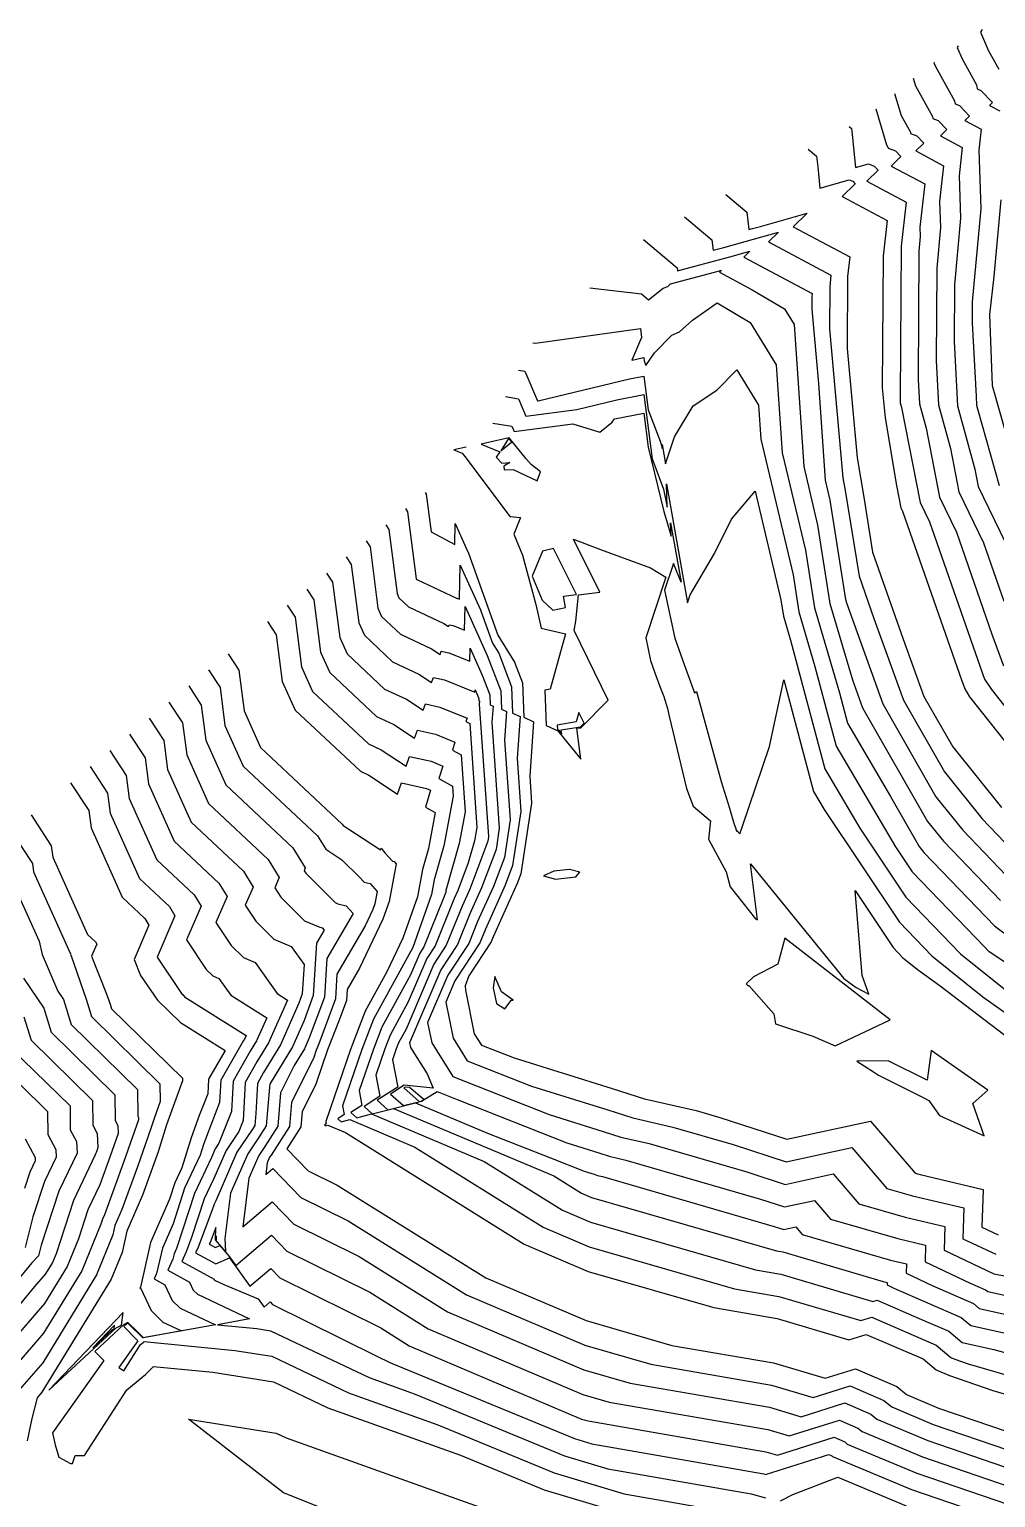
# Model space of a CAD drawing. Header units: millimetres. Extents: x 1157528 to 1158127, y 1280646 to 1281429.
# Drawn here: x 1157721 to 1157764.6, y 1281041.4 to 1281107.8 of the extents above; entities that cross this region are included whole.
import ezdxf

# ---------------------------------------------------------------- set-up
doc = ezdxf.new("R2010")
doc.units = ezdxf.units.MM
doc.layers.add('OCTUBRE', color=31, linetype='Continuous')

msp = doc.modelspace()

# ---------------------------------------------------------------- linework, layer by layer
at = {"layer": 'OCTUBRE', "flags": 128}
for points, elevation in [([(1157764.024, 1281107.77), (1157763.94, 1281107.642), (1157764.309, 1281106.794), (1157764.768, 1281105.967)], 381), ([(1157762.941, 1281107.024), (1157762.892, 1281106.948), (1157763.111, 1281106.443), (1157763.77, 1281105.255), (1157763.801, 1281105.075), (1157763.96, 1281105.013), (1157764.487, 1281104.463), (1157764.351, 1281104.332), (1157764.818, 1281104.083)], 381.5), ([(1157761.859, 1281106.277), (1157761.843, 1281106.253), (1157761.913, 1281106.093), (1157762.772, 1281104.544), (1157762.795, 1281104.406), (1157762.995, 1281104.329), (1157763.453, 1281103.851), (1157763.241, 1281103.646), (1157763.97, 1281103.258), (1157763.865, 1281102.315), (1157763.954, 1281099.649), (1157763.569, 1281095.452), (1157763.562, 1281094.505), (1157763.742, 1281091.174), (1157763.757, 1281090.778), (1157763.803, 1281090.619), (1157764.785, 1281087.152)], 382), ([(1157760.904, 1281105.561), (1157761.007, 1281105.216), (1157761.774, 1281103.832), (1157761.79, 1281103.737), (1157762.031, 1281103.644), (1157762.419, 1281103.239), (1157762.131, 1281102.96), (1157763.122, 1281102.433), (1157762.98, 1281101.151), (1157763.044, 1281099.234), (1157762.767, 1281096.215), (1157762.749, 1281093.652), (1157762.906, 1281090.755), (1157763.692, 1281087.884), (1157763.846, 1281087.105), (1157765.297, 1281084.085)], 382.5), ([(1157760.06, 1281104.872), (1157760.354, 1281103.881), (1157760.776, 1281103.121), (1157760.785, 1281103.069), (1157761.066, 1281102.959), (1157761.385, 1281102.627), (1157761.021, 1281102.274), (1157762.274, 1281101.607), (1157762.094, 1281099.987), (1157762.133, 1281098.818), (1157761.964, 1281096.978), (1157761.935, 1281092.799), (1157762.044, 1281090.797), (1157762.587, 1281088.813), (1157762.972, 1281086.862), (1157764.078, 1281084.559), (1157764.996, 1281081.921)], 383), ([(1157759.216, 1281104.184), (1157759.702, 1281102.547), (1157759.778, 1281102.41), (1157759.779, 1281102.4), (1157760.102, 1281102.275), (1157760.351, 1281102.015), (1157759.911, 1281101.589), (1157761.426, 1281100.782), (1157761.209, 1281098.823), (1157761.223, 1281098.403), (1157761.162, 1281097.74), (1157761.122, 1281091.946), (1157761.182, 1281090.838), (1157761.483, 1281089.741), (1157762.097, 1281086.62), (1157762.86, 1281085.033), (1157764.46, 1281080.433), (1157764.989, 1281078.99)], 383.5), ([(1157758.016, 1281103.378), (1157758.115, 1281103.295), (1157758.128, 1281103.172), (1157758.301, 1281101.525), (1157758.882, 1281101.689), (1157759.137, 1281101.59), (1157759.317, 1281101.402), (1157758.801, 1281100.903), (1157760.579, 1281099.956), (1157760.358, 1281097.968), (1157760.325, 1281093.453), (1157760.309, 1281091.093), (1157760.32, 1281090.88), (1157760.378, 1281090.669), (1157761.223, 1281086.378), (1157761.642, 1281085.507), (1157763.924, 1281078.944), (1157764.128, 1281078.39), (1157764.435, 1281077.928), (1157767.071, 1281074.6)], 384), ([(1157756.155, 1281102.356), (1157756.538, 1281102.033), (1157756.588, 1281101.559), (1157756.69, 1281100.591), (1157758.016, 1281100.966), (1157758.173, 1281100.906), (1157758.283, 1281100.79), (1157757.691, 1281100.217), (1157759.731, 1281099.131), (1157759.55, 1281097.51), (1157759.507, 1281091.567), (1157759.632, 1281090.202), (1157760.15, 1281087.145), (1157760.349, 1281086.135), (1157760.423, 1281085.981), (1157761.411, 1281083.139), (1157763.093, 1281078.362), (1157763.241, 1281077.951), (1157763.448, 1281077.591), (1157764.387, 1281076.418), (1157766.452, 1281073.812)], 384.5), ([(1157752.433, 1281100.311), (1157753.385, 1281099.511), (1157753.467, 1281098.724), (1157753.643, 1281098.769), (1157753.996, 1281098.863), (1157756.109, 1281099.464), (1157755.471, 1281098.845), (1157758.035, 1281097.48), (1157757.936, 1281096.594), (1157757.913, 1281093.344), (1157758.364, 1281088.398), (1157758.665, 1281086.618), (1157759.067, 1281084.137), (1157760.451, 1281080.207), (1157761.387, 1281077.611), (1157762.69, 1281075.335), (1157764.894, 1281072.585)], 385.5), ([(1157764.865, 1281100.065), (1157764.546, 1281096.592), (1157764.354, 1281094.885), (1157764.473, 1281091.67), (1157765.168, 1281089.23)], 381.5), ([(1157750.572, 1281099.288), (1157751.808, 1281098.249), (1157751.856, 1281097.79), (1157752.338, 1281097.915), (1157753.306, 1281098.172), (1157754.818, 1281098.602), (1157754.361, 1281098.159), (1157757.187, 1281096.655), (1157757.129, 1281096.136), (1157757.115, 1281094.232), (1157757.729, 1281087.495), (1157757.827, 1281086.918), (1157758.455, 1281083.046), (1157759.13, 1281081.13), (1157760.459, 1281077.441), (1157762.311, 1281074.207), (1157764.018, 1281072.077), (1157765.381, 1281070.658)], 386), ([(1157748.711, 1281098.266), (1157750.231, 1281096.988), (1157750.245, 1281096.856), (1157751.033, 1281097.06), (1157752.616, 1281097.481), (1157753.526, 1281097.74), (1157753.251, 1281097.474), (1157756.339, 1281095.83), (1157756.322, 1281095.678), (1157756.318, 1281095.12), (1157756.625, 1281091.753), (1157756.922, 1281087.384), (1157757.137, 1281086.477), (1157757.838, 1281081.999), (1157757.885, 1281081.841), (1157759.532, 1281077.27), (1157761.933, 1281073.079), (1157763.142, 1281071.569), (1157765.112, 1281069.518)], 386.5), ([(1157746.289, 1281096.089), (1157748.629, 1281095.814), (1157748.942, 1281095.547), (1157749.6, 1281096.066), (1157749.81, 1281096.152), (1157749.928, 1281096.258), (1157751.927, 1281096.79), (1157752.234, 1281096.878), (1157752.141, 1281096.788), (1157753.628, 1281095.996), (1157755.083, 1281095.128), (1157755.518, 1281094.42), (1157755.954, 1281088.003), (1157756.582, 1281085.353), (1157757.137, 1281081.81), (1157758.153, 1281078.354), (1157758.605, 1281077.1), (1157761.554, 1281071.951), (1157762.267, 1281071.062), (1157764.843, 1281068.379)], 387), ([(1157743.716, 1281093.603), (1157743.839, 1281093.588), (1157748.584, 1281094.251), (1157748.621, 1281093.836), (1157748.189, 1281092.815), (1157748.208, 1281092.818), (1157748.654, 1281092.926), (1157748.722, 1281092.939), (1157748.743, 1281092.777), (1157748.824, 1281092.566), (1157749.209, 1281093.148), (1157750, 1281093.95), (1157750.346, 1281094.094), (1157750.931, 1281094.617), (1157752.048, 1281095.404), (1157753.538, 1281094.515), (1157754.717, 1281092.597), (1157754.987, 1281088.622), (1157756.028, 1281084.229), (1157756.437, 1281081.622), (1157757.566, 1281077.777), (1157757.936, 1281076.396), (1157759.878, 1281073.088), (1157761.175, 1281070.824), (1157761.391, 1281070.554), (1157764.574, 1281067.239), (1157765.462, 1281066.577)], 387.5), ([(1157743.066, 1281092.363), (1157743.349, 1281092.315), (1157743.922, 1281090.97), (1157743.96, 1281090.975), (1157748.078, 1281091.973), (1157748.722, 1281092.097), (1157748.925, 1281090.563), (1157749.463, 1281089.149), (1157749.534, 1281088.958), (1157749.56, 1281088.825), (1157749.555, 1281088.997), (1157749.712, 1281088.123), (1157750.118, 1281089.355), (1157750.963, 1281090.744), (1157752.025, 1281091.455), (1157752.932, 1281092.375), (1157753.915, 1281090.775), (1157754.02, 1281089.241), (1157755.474, 1281083.105), (1157755.736, 1281081.434), (1157756.46, 1281078.969), (1157757.425, 1281075.367), (1157760.099, 1281070.812), (1157760.85, 1281069.687), (1157764.12, 1281066.292), (1157764.305, 1281066.099), (1157764.332, 1281066.079), (1157766.685, 1281064.525)], 388), ([(1157742.483, 1281091.168), (1157743.058, 1281091.069), (1157743.394, 1281090.281), (1157745.702, 1281090.585), (1157747.501, 1281091.021), (1157748.721, 1281091.255), (1157749.106, 1281088.349), (1157749.177, 1281088.162), (1157749.619, 1281086.982), (1157749.778, 1281086.162), (1157749.748, 1281087.225), (1157750.709, 1281081.842), (1157750.83, 1281082.207), (1157751.929, 1281084.08), (1157752.685, 1281085.618), (1157753.756, 1281086.889), (1157754.92, 1281081.981), (1157755.035, 1281081.245), (1157755.353, 1281080.16), (1157756.915, 1281074.338), (1157758.488, 1281071.657), (1157760.565, 1281068.543), (1157763.038, 1281065.976), (1157765.093, 1281064.332)], 388.5), ([(1157741.9, 1281089.972), (1157742.768, 1281089.823), (1157742.866, 1281089.592), (1157745.512, 1281089.94), (1157746.735, 1281089.553), (1157747.298, 1281090.016), (1157747.41, 1281090.161), (1157748.721, 1281090.413), (1157748.925, 1281088.876), (1157749.627, 1281085.967), (1157749.957, 1281084.856), (1157749.94, 1281085.453), (1157750.418, 1281082.778), (1157750.067, 1281083.617), (1157749.665, 1281082.409), (1157750.132, 1281080.242), (1157750.556, 1281079.056), (1157750.902, 1281078.104), (1157751.011, 1281077.768), (1157751.104, 1281077.835), (1157752.227, 1281073.77), (1157752.599, 1281072.562), (1157752.72, 1281072.139), (1157752.745, 1281072.03), (1157752.821, 1281071.797), (1157752.884, 1281071.637), (1157752.886, 1281071.607), (1157752.914, 1281071.542), (1157752.919, 1281071.519), (1157752.933, 1281071.505), (1157752.924, 1281071.572), (1157753.067, 1281071.397), (1157753.185, 1281071.75), (1157754.415, 1281075.352), (1157755.049, 1281078.362), (1157756.404, 1281073.309), (1157756.877, 1281072.503), (1157760.28, 1281067.399), (1157761.738, 1281065.886), (1157764.056, 1281064.032), (1157765.746, 1281062.825)], 389), ([(1157740.696, 1281088.884), (1157740.14, 1281088.761), (1157740.51, 1281088.609), (1157740.701, 1281088.385), (1157742.679, 1281085.741), (1157743.16, 1281085.696), (1157742.857, 1281084.951), (1157743.251, 1281084.005), (1157743.85, 1281081.768), (1157744.084, 1281080.702), (1157745.193, 1281080.444), (1157744.502, 1281077.943), (1157744.259, 1281077.9), (1157744.314, 1281076.296), (1157744.835, 1281076.062), (1157745.877, 1281074.779), (1157745.707, 1281076.17), (1157745.884, 1281076.198), (1157747.113, 1281077.44), (1157745.573, 1281080.597), (1157745.658, 1281081.017), (1157745.778, 1281082.202), (1157746.738, 1281082.322), (1157745.543, 1281084.727), (1157746.777, 1281084.251), (1157749.034, 1281083.432), (1157749.729, 1281083), (1157748.816, 1281080.253), (1157749.034, 1281079.239), (1157749.232, 1281078.684), (1157749.485, 1281077.988), (1157749.63, 1281077.614), (1157749.791, 1281077.067), (1157749.866, 1281076.714), (1157750.654, 1281073.451), (1157750.962, 1281072.649), (1157751.737, 1281071.988), (1157751.646, 1281071.156), (1157752.449, 1281069.678), (1157752.628, 1281069.001), (1157753.773, 1281067.557), (1157753.87, 1281067.509), (1157753.551, 1281070.037), (1157757.769, 1281064.863), (1157758.321, 1281064.451), (1157758.895, 1281064.147), (1157758.595, 1281064.987), (1157758.273, 1281068.837), (1157759.995, 1281066.255), (1157760.438, 1281065.795), (1157761.142, 1281065.233), (1157762.12, 1281064.534), (1157765.879, 1281061.664)], 389.5), ([(1157738.844, 1281086.833), (1157738.897, 1281086.752), (1157739.116, 1281085.05), (1157740.18, 1281084.475), (1157740.203, 1281085.43), (1157740.704, 1281084.318), (1157740.807, 1281084.09), (1157742.123, 1281080.38), (1157742.889, 1281079.163), (1157743.247, 1281078.232), (1157743.301, 1281076.669), (1157743.747, 1281076.468), (1157743.569, 1281074.004), (1157743.655, 1281072.781), (1157743.17, 1281069.591), (1157743.002, 1281069.148), (1157741.92, 1281066.747), (1157741.824, 1281066.51), (1157740.819, 1281064.982), (1157740.655, 1281064.528), (1157740.665, 1281064.315), (1157740.682, 1281064.254), (1157741.067, 1281062.363), (1157741.388, 1281061.85), (1157742.862, 1281061.264), (1157747.302, 1281059.886), (1157748.756, 1281059.425), (1157751.09, 1281058.889), (1157752.157, 1281058.579), (1157755.19, 1281057.59), (1157758.979, 1281058.414), (1157760.996, 1281056.057), (1157761.211, 1281055.995), (1157764.061, 1281055.325), (1157764.008, 1281053.616), (1157764.741, 1281053.271)], 390.5), ([(1157737.953, 1281086.104), (1157738.049, 1281085.958), (1157738.44, 1281082.922), (1157738.443, 1281082.914), (1157738.461, 1281082.898), (1157740.261, 1281082.055), (1157740.29, 1281082.036), (1157740.294, 1281082.047), (1157740.32, 1281082.042), (1157740.39, 1281082.013), (1157740.426, 1281083.551), (1157741.34, 1281081.525), (1157741.379, 1281081.438), (1157741.881, 1281080.024), (1157742.172, 1281079.56), (1157742.753, 1281078.05), (1157742.795, 1281076.855), (1157743.135, 1281076.702), (1157742.999, 1281074.818), (1157743.169, 1281072.404), (1157742.797, 1281069.96), (1157742.466, 1281069.085), (1157741.568, 1281067.093), (1157741.318, 1281066.474), (1157740.185, 1281064.751), (1157739.774, 1281063.786), (1157740.106, 1281062.157), (1157740.741, 1281061.142), (1157743.656, 1281059.984), (1157747.098, 1281058.915), (1157748.224, 1281058.558), (1157750.033, 1281058.143), (1157752.772, 1281057.347), (1157755.157, 1281056.57), (1157758.134, 1281057.217), (1157759.719, 1281055.365), (1157760.877, 1281055.029), (1157763.195, 1281054.484), (1157763.152, 1281053.094), (1157764.644, 1281052.392)], 391), ([(1157737.063, 1281085.375), (1157737.202, 1281085.163), (1157737.575, 1281082.26), (1157737.661, 1281082.069), (1157738.097, 1281081.659), (1157739.695, 1281080.911), (1157739.905, 1281080.773), (1157739.934, 1281080.855), (1157740.118, 1281080.814), (1157740.625, 1281080.608), (1157740.65, 1281081.672), (1157741.646, 1281079.462), (1157742.259, 1281077.867), (1157742.288, 1281077.041), (1157742.523, 1281076.935), (1157742.43, 1281075.632), (1157742.683, 1281072.027), (1157742.424, 1281070.329), (1157741.93, 1281069.022), (1157741.216, 1281067.438), (1157740.812, 1281066.439), (1157739.867, 1281065.003), (1157738.958, 1281062.867), (1157739.145, 1281061.952), (1157740.093, 1281060.434), (1157744.45, 1281058.704), (1157746.893, 1281057.945), (1157747.693, 1281057.692), (1157748.977, 1281057.397), (1157753.388, 1281056.114), (1157755.123, 1281055.549), (1157757.289, 1281056.02), (1157758.443, 1281054.672), (1157760.543, 1281054.062), (1157762.329, 1281053.643), (1157762.296, 1281052.572), (1157764.547, 1281051.513), (1157765.458, 1281051.333)], 391.5), ([(1157736.172, 1281084.646), (1157736.355, 1281084.368), (1157736.711, 1281081.598), (1157736.879, 1281081.223), (1157737.734, 1281080.421), (1157739.129, 1281079.768), (1157739.52, 1281079.51), (1157739.574, 1281079.663), (1157739.917, 1281079.587), (1157740.86, 1281079.203), (1157740.874, 1281079.792), (1157741.426, 1281078.568), (1157741.765, 1281077.685), (1157741.781, 1281077.227), (1157741.912, 1281077.168), (1157741.86, 1281076.447), (1157742.196, 1281071.649), (1157742.052, 1281070.698), (1157741.394, 1281068.959), (1157740.864, 1281067.784), (1157740.306, 1281066.403), (1157739.55, 1281065.255), (1157738.142, 1281061.947), (1157738.183, 1281061.746), (1157738.934, 1281060.545), (1157739.211, 1281059.897), (1157737.899, 1281060.033), (1157737.279, 1281059.632), (1157737.87, 1281059.109), (1157738.675, 1281059.309), (1157739.388, 1281059.744), (1157740.284, 1281059.393), (1157745.244, 1281057.423), (1157746.688, 1281056.975), (1157747.161, 1281056.825), (1157747.92, 1281056.651), (1157754.003, 1281054.882), (1157755.089, 1281054.528), (1157756.445, 1281054.823), (1157757.166, 1281053.98), (1157760.21, 1281053.096), (1157761.463, 1281052.802), (1157761.439, 1281052.05), (1157763.484, 1281051.089), (1157764.178, 1281050.784), (1157764.278, 1281050.7), (1157773.449, 1281048.681)], 392), ([(1157735.281, 1281083.917), (1157735.507, 1281083.573), (1157735.846, 1281080.936), (1157736.097, 1281080.377), (1157737.37, 1281079.182), (1157738.562, 1281078.624), (1157739.135, 1281078.247), (1157739.215, 1281078.471), (1157739.715, 1281078.36), (1157741.095, 1281077.798), (1157741.098, 1281077.913), (1157741.205, 1281077.674), (1157741.272, 1281077.502), (1157741.275, 1281077.413), (1157741.3, 1281077.402), (1157741.29, 1281077.261), (1157741.71, 1281071.272), (1157741.679, 1281071.066), (1157740.858, 1281068.895), (1157740.512, 1281068.129), (1157739.799, 1281066.368), (1157739.233, 1281065.506), (1157737.983, 1281062.571), (1157737.642, 1281061.945), (1157737.541, 1281061.682), (1157737.371, 1281061.187), (1157737.603, 1281059.948), (1157736.682, 1281059.354), (1157737.163, 1281058.928), (1157738.404, 1281059.236), (1157741.655, 1281057.867), (1157744.508, 1281056.751), (1157746.038, 1281056.143), (1157746.483, 1281056.005), (1157746.629, 1281055.958), (1157746.863, 1281055.905), (1157754.618, 1281053.65), (1157755.055, 1281053.508), (1157755.6, 1281053.626), (1157755.89, 1281053.287), (1157759.876, 1281052.13), (1157760.597, 1281051.961), (1157760.583, 1281051.529), (1157761.759, 1281050.975), (1157763.623, 1281050.159), (1157763.89, 1281049.932), (1157770.483, 1281048.481)], 392.5), ([(1157734.391, 1281083.188), (1157734.66, 1281082.779), (1157734.982, 1281080.274), (1157735.315, 1281079.532), (1157737.006, 1281077.944), (1157737.996, 1281077.481), (1157738.749, 1281076.984), (1157738.855, 1281077.279), (1157739.514, 1281077.132), (1157740.736, 1281076.635), (1157740.689, 1281076.48), (1157740.858, 1281076.386), (1157741.187, 1281071.684), (1157741.073, 1281071.083), (1157740.795, 1281070.085), (1157740.322, 1281068.832), (1157740.161, 1281068.475), (1157739.293, 1281066.332), (1157738.916, 1281065.758), (1157738.083, 1281063.801), (1157737.267, 1281062.303), (1157737.024, 1281061.673), (1157736.617, 1281060.489), (1157736.796, 1281059.533), (1157736.086, 1281059.075), (1157736.457, 1281058.746), (1157737.414, 1281058.985), (1157744.655, 1281055.933), (1157745.912, 1281055.148), (1157746.364, 1281054.956), (1157754.722, 1281052.542), (1157755.004, 1281052.493), (1157757.144, 1281051.86), (1157759.542, 1281051.164), (1157759.731, 1281051.12), (1157759.727, 1281051.007), (1157760.034, 1281050.862), (1157763.068, 1281049.533), (1157763.502, 1281049.165), (1157767.517, 1281048.281)], 393), ([(1157733.5, 1281082.459), (1157733.812, 1281081.984), (1157734.117, 1281079.612), (1157734.533, 1281078.686), (1157736.643, 1281076.705), (1157737.429, 1281076.337), (1157738.364, 1281075.721), (1157738.495, 1281076.087), (1157739.312, 1281075.905), (1157740.188, 1281075.549), (1157740.079, 1281075.189), (1157740.469, 1281074.971), (1157740.649, 1281072.397), (1157740.379, 1281070.967), (1157739.786, 1281068.837), (1157739.772, 1281068.764), (1157739.677, 1281068.495), (1157738.787, 1281066.297), (1157738.598, 1281066.009), (1157738.182, 1281065.031), (1157736.891, 1281062.661), (1157736.506, 1281061.664), (1157735.863, 1281059.791), (1157735.989, 1281059.119), (1157735.49, 1281058.796), (1157735.751, 1281058.565), (1157736.424, 1281058.733), (1157741.519, 1281056.586), (1157745.047, 1281054.382), (1157746.315, 1281053.843), (1157753.776, 1281051.688), (1157754.92, 1281051.49), (1157759.076, 1281050.261), (1157759.268, 1281050.321), (1157761.279, 1281049.448), (1157762.513, 1281048.907), (1157763.114, 1281048.397), (1157764.552, 1281048.081), (1157785.794, 1281042.221)], 393.5), ([(1157732.609, 1281081.73), (1157732.965, 1281081.189), (1157733.253, 1281078.95), (1157733.75, 1281077.84), (1157736.279, 1281075.467), (1157736.863, 1281075.193), (1157737.979, 1281074.459), (1157738.135, 1281074.895), (1157739.111, 1281074.678), (1157739.639, 1281074.463), (1157739.468, 1281073.898), (1157740.081, 1281073.556), (1157740.112, 1281073.109), (1157739.685, 1281070.85), (1157739.257, 1281069.312), (1157739.132, 1281068.658), (1157738.281, 1281066.261), (1157736.515, 1281063.018), (1157735.989, 1281061.655), (1157735.11, 1281059.094), (1157735.182, 1281058.704), (1157734.893, 1281058.518), (1157735.044, 1281058.384), (1157735.434, 1281058.481), (1157738.383, 1281057.238), (1157744.181, 1281053.616), (1157746.265, 1281052.73), (1157752.831, 1281050.834), (1157754.835, 1281050.486), (1157758.537, 1281049.392), (1157759.026, 1281049.545), (1157761.936, 1281048.282), (1157762.602, 1281047.722), (1157762.789, 1281047.644), (1157763.391, 1281047.438), (1157766.704, 1281046.469)], 394), ([(1157731.719, 1281081.001), (1157732.117, 1281080.394), (1157732.388, 1281078.288), (1157732.968, 1281076.994), (1157735.916, 1281074.228), (1157736.297, 1281074.05), (1157737.594, 1281073.196), (1157737.775, 1281073.703), (1157738.909, 1281073.451), (1157739.09, 1281073.377), (1157738.857, 1281072.607), (1157739.298, 1281072.361), (1157738.991, 1281070.733), (1157738.728, 1281069.788), (1157738.492, 1281068.552), (1157737.83, 1281066.689), (1157737.107, 1281065.153), (1157736.139, 1281063.376), (1157735.472, 1281061.647), (1157734.356, 1281058.396), (1157734.376, 1281058.29), (1157734.297, 1281058.239), (1157734.338, 1281058.203), (1157734.444, 1281058.229), (1157735.247, 1281057.891), (1157743.315, 1281052.85), (1157746.215, 1281051.617), (1157751.886, 1281049.979), (1157754.751, 1281049.483), (1157757.998, 1281048.523), (1157758.784, 1281048.769), (1157761.348, 1281047.657), (1157761.934, 1281047.163), (1157762.543, 1281046.908), (1157764.507, 1281046.235), (1157775.319, 1281043.074)], 394.5), ([(1157729.937, 1281079.543), (1157730.422, 1281078.805), (1157730.659, 1281076.964), (1157731.404, 1281075.303), (1157735.097, 1281071.837), (1157735.137, 1281071.771), (1157736.047, 1281071.181), (1157736.823, 1281070.67), (1157736.852, 1281070.752), (1157737.017, 1281070.534), (1157737.364, 1281070.163), (1157737.444, 1281070.144), (1157737.536, 1281070.044), (1157737.211, 1281068.341), (1157736.928, 1281067.544), (1157735.881, 1281065.32), (1157735.319, 1281064.36), (1157735.29, 1281063.867), (1157734.956, 1281062.972), (1157734.438, 1281061.629), (1157733.909, 1281060.088), (1157733.284, 1281058.83), (1157733.227, 1281058.157), (1157732.59, 1281057.158), (1157733.553, 1281056.167), (1157734.873, 1281055.511), (1157741.584, 1281051.319), (1157746.115, 1281049.392), (1157749.995, 1281048.271), (1157754.582, 1281047.476), (1157756.92, 1281046.785), (1157758.3, 1281047.218), (1157760.17, 1281046.406), (1157760.598, 1281046.046), (1157762.053, 1281045.437), (1157766.74, 1281043.831)], 395.5), ([(1157729.047, 1281078.814), (1157729.575, 1281078.01), (1157729.795, 1281076.301), (1157730.622, 1281074.457), (1157733.981, 1281071.304), (1157734.351, 1281070.701), (1157735.08, 1281070.228), (1157735.873, 1281069.435), (1157736.081, 1281069.213), (1157736.359, 1281069.146), (1157736.678, 1281068.798), (1157736.57, 1281068.235), (1157736.477, 1281067.972), (1157736.131, 1281067.236), (1157734.857, 1281065.057), (1157734.79, 1281063.94), (1157734.032, 1281061.909), (1157733.921, 1281061.62), (1157733.807, 1281061.289), (1157732.798, 1281059.257), (1157732.707, 1281058.171), (1157731.879, 1281056.875), (1157731.812, 1281056.774), (1157731.705, 1281056.529), (1157731.637, 1281055.995), (1157731.959, 1281056.267), (1157733.233, 1281054.956), (1157735.364, 1281053.898), (1157740.718, 1281050.553), (1157746.065, 1281048.279), (1157749.049, 1281047.417), (1157754.497, 1281046.473), (1157756.381, 1281045.916), (1157758.058, 1281046.442), (1157759.582, 1281045.781), (1157759.93, 1281045.488), (1157761.808, 1281044.701), (1157767.857, 1281042.628)], 396), ([(1157728.156, 1281078.085), (1157728.728, 1281077.216), (1157728.93, 1281075.639), (1157729.84, 1281073.611), (1157732.865, 1281070.772), (1157733.426, 1281069.855), (1157733.373, 1281069.732), (1157733.445, 1281069.624), (1157734.776, 1281068.289), (1157734.896, 1281068.24), (1157735.274, 1281068.149), (1157735.591, 1281067.802), (1157734.394, 1281065.755), (1157734.289, 1281064.013), (1157733.607, 1281062.182), (1157733.386, 1281061.682), (1157732.926, 1281060.922), (1157732.312, 1281059.685), (1157732.186, 1281058.185), (1157731.598, 1281057.264), (1157731.32, 1281056.851), (1157730.878, 1281055.837), (1157730.599, 1281053.635), (1157731.928, 1281054.759), (1157732.912, 1281053.746), (1157735.855, 1281052.284), (1157739.852, 1281049.787), (1157746.015, 1281047.166), (1157748.104, 1281046.563), (1157754.413, 1281045.47), (1157755.842, 1281045.047), (1157757.816, 1281045.666), (1157758.993, 1281045.155), (1157759.262, 1281044.929), (1157761.563, 1281043.965), (1157768.973, 1281041.426)], 396.5), ([(1157727.265, 1281077.356), (1157727.88, 1281076.421), (1157728.066, 1281074.977), (1157729.058, 1281072.766), (1157731.749, 1281070.239), (1157732.249, 1281069.424), (1157732.044, 1281068.951), (1157732.321, 1281068.535), (1157733.393, 1281067.46), (1157734.078, 1281067.178), (1157734.188, 1281067.151), (1157734.281, 1281067.05), (1157733.932, 1281066.453), (1157733.789, 1281064.086), (1157733.369, 1281062.959), (1157732.846, 1281061.77), (1157731.846, 1281060.118), (1157731.819, 1281060.071), (1157731.812, 1281059.938), (1157731.665, 1281058.199), (1157731.317, 1281057.654), (1157730.828, 1281056.927), (1157730.052, 1281055.146), (1157729.794, 1281053.108), (1157729.827, 1281052.52), (1157729.375, 1281053.036), (1157729.379, 1281053.598), (1157729.124, 1281052.929), (1157729.086, 1281052.849), (1157729.371, 1281052.693), (1157729.567, 1281052.78), (1157730.009, 1281052.277), (1157730.286, 1281051.888), (1157731.897, 1281053.251), (1157732.592, 1281052.535), (1157736.346, 1281050.671), (1157738.987, 1281049.021), (1157745.965, 1281046.053), (1157747.158, 1281045.709), (1157754.328, 1281044.466), (1157755.303, 1281044.178), (1157757.574, 1281044.891), (1157758.404, 1281044.53), (1157758.594, 1281044.37), (1157761.318, 1281043.229), (1157770.09, 1281040.224)], 397), ([(1157726.375, 1281076.627), (1157727.033, 1281075.626), (1157727.201, 1281074.315), (1157728.276, 1281071.92), (1157730.634, 1281069.707), (1157731.071, 1281068.992), (1157730.716, 1281068.17), (1157731.197, 1281067.446), (1157732.01, 1281066.63), (1157732.783, 1281066.312), (1157733.369, 1281065.484), (1157733.289, 1281064.159), (1157733.132, 1281063.737), (1157732.305, 1281061.858), (1157731.545, 1281060.601), (1157731.267, 1281060.117), (1157731.19, 1281058.754), (1157731.144, 1281058.213), (1157731.036, 1281058.043), (1157730.336, 1281057.004), (1157729.378, 1281054.802), (1157729.306, 1281054.648), (1157729.21, 1281054.355), (1157728.583, 1281052.713), (1157728.463, 1281052.456), (1157729.377, 1281051.953), (1157730.006, 1281052.235), (1157730.925, 1281050.947), (1157731.866, 1281051.743), (1157732.272, 1281051.325), (1157736.837, 1281049.057), (1157738.121, 1281048.255), (1157745.916, 1281044.94), (1157746.213, 1281044.855), (1157754.244, 1281043.463), (1157754.764, 1281043.309), (1157757.332, 1281044.115), (1157757.816, 1281043.905), (1157757.926, 1281043.812), (1157761.072, 1281042.494), (1157771.206, 1281039.021)], 397.5), ([(1157725.484, 1281075.898), (1157726.185, 1281074.831), (1157726.337, 1281073.653), (1157727.493, 1281071.074), (1157729.518, 1281069.174), (1157729.893, 1281068.561), (1157729.387, 1281067.388), (1157730.073, 1281066.357), (1157730.628, 1281065.801), (1157731.155, 1281065.584), (1157732.152, 1281064.175), (1157732.616, 1281063.882), (1157731.765, 1281061.946), (1157731.244, 1281061.085), (1157730.714, 1281060.163), (1157730.617, 1281058.44), (1157730.419, 1281057.934), (1157729.844, 1281057.08), (1157729.279, 1281055.783), (1157728.862, 1281054.89), (1157728.306, 1281053.188), (1157728.042, 1281052.497), (1157727.84, 1281052.063), (1157729.302, 1281051.258), (1157729.314, 1281051.234), (1157729.326, 1281051.221), (1157729.751, 1281051.019), (1157731.299, 1281050.376), (1157731.564, 1281050.005), (1157731.835, 1281050.234), (1157731.951, 1281050.114), (1157736.656, 1281047.778), (1157737.251, 1281047.494), (1157737.358, 1281047.456), (1157745.594, 1281044.055), (1157746.383, 1281043.818), (1157752.684, 1281042.715), (1157754.159, 1281042.459), (1157754.225, 1281042.44), (1157757.09, 1281043.339), (1157757.227, 1281043.28), (1157757.258, 1281043.253), (1157760.827, 1281041.758), (1157772.323, 1281037.819)], 398), ([(1157724.593, 1281075.169), (1157725.338, 1281074.037), (1157725.472, 1281072.991), (1157726.711, 1281070.228), (1157728.402, 1281068.642), (1157728.715, 1281068.13), (1157728.058, 1281066.607), (1157728.949, 1281065.269), (1157729.245, 1281064.972), (1157729.526, 1281064.856), (1157730.058, 1281064.104), (1157731.685, 1281063.081), (1157731.224, 1281062.033), (1157730.942, 1281061.568), (1157730.162, 1281060.21), (1157730.085, 1281058.842), (1157729.526, 1281057.415), (1157729.352, 1281057.157), (1157729.181, 1281056.764), (1157728.419, 1281055.131), (1157727.607, 1281052.646), (1157727.503, 1281052.41), (1157727.447, 1281052.164), (1157727.217, 1281051.669), (1157728.189, 1281051.134), (1157728.364, 1281050.769), (1157728.548, 1281050.588), (1157730.905, 1281049.464), (1157729.461, 1281049.207), (1157731.232, 1281049.035), (1157731.859, 1281048.935), (1157736.315, 1281046.812), (1157738.387, 1281046.071), (1157745.139, 1281043.283), (1157747.107, 1281042.691), (1157753.581, 1281041.558), (1157754.233, 1281041.375)], 398.5), ([(1157723.703, 1281074.44), (1157724.49, 1281073.242), (1157724.608, 1281072.329), (1157725.929, 1281069.383), (1157727.286, 1281068.109), (1157727.538, 1281067.698), (1157726.729, 1281065.826), (1157727.825, 1281064.18), (1157727.862, 1281064.142), (1157727.898, 1281064.128), (1157727.964, 1281064.033), (1157730.753, 1281062.28), (1157730.683, 1281062.121), (1157730.641, 1281062.051), (1157729.609, 1281060.256), (1157729.552, 1281059.245), (1157728.956, 1281057.722), (1157728.822, 1281057.357), (1157728.673, 1281056.868), (1157727.975, 1281055.373), (1157727.448, 1281053.761), (1157726.967, 1281052.666), (1157726.708, 1281051.521), (1157726.593, 1281051.276), (1157727.076, 1281051.01), (1157727.415, 1281050.305), (1157727.77, 1281049.955), (1157729.366, 1281049.194), (1157726.081, 1281048.608), (1157725.452, 1281049.235), (1157725.406, 1281049.279), (1157725.383, 1281049.266), (1157725.223, 1281049.119), (1157725.854, 1281048.476), (1157724.996, 1281047.269), (1157725.225, 1281047.126), (1157725.986, 1281048.309), (1157726.093, 1281048.397), (1157726.138, 1281048.442), (1157730.242, 1281048.044), (1157731.921, 1281047.778), (1157735.379, 1281046.131), (1157739.416, 1281044.685), (1157744.683, 1281042.511), (1157747.832, 1281041.564), (1157752.92, 1281040.673)], 399), ([(1157722.812, 1281073.711), (1157723.643, 1281072.447), (1157723.743, 1281071.667), (1157725.147, 1281068.537), (1157726.17, 1281067.577), (1157726.36, 1281067.267), (1157725.689, 1281065.713), (1157725.973, 1281064.998), (1157726.75, 1281063.883), (1157727.784, 1281062.867), (1157729.8, 1281061.596), (1157729.057, 1281060.302), (1157729.02, 1281059.648), (1157728.633, 1281058.662), (1157728.264, 1281057.652), (1157727.851, 1281056.3), (1157727.531, 1281055.615), (1157727.29, 1281054.876), (1157726.431, 1281052.922), (1157725.973, 1281050.899), (1157725.97, 1281050.891), (1157725.945, 1281050.851), (1157725.974, 1281050.88), (1157725.972, 1281050.869), (1157726.466, 1281049.841), (1157726.991, 1281049.322), (1157727.827, 1281048.924), (1157726.108, 1281048.617), (1157725.778, 1281048.945), (1157725.404, 1281049.299), (1157725.217, 1281049.196), (1157723.917, 1281047.997), (1157724.325, 1281047.581), (1157722.002, 1281044.313), (1157722.124, 1281043.771), (1157722.289, 1281043.221), (1157722.816, 1281042.926), (1157722.911, 1281042.93), (1157723.032, 1281043.287), (1157723.443, 1281043.285), (1157725.361, 1281046.264), (1157726.203, 1281046.959), (1157726.56, 1281047.315), (1157729.252, 1281047.054), (1157731.983, 1281046.621), (1157734.443, 1281045.449), (1157740.445, 1281043.3), (1157744.227, 1281041.738), (1157748.556, 1281040.437)], 399.5), ([(1157721.031, 1281072.253), (1157721.948, 1281070.858), (1157722.014, 1281070.343), (1157723.583, 1281066.846), (1157723.938, 1281066.512), (1157724.004, 1281066.404), (1157723.771, 1281065.864), (1157724.434, 1281064.194), (1157724.607, 1281063.694), (1157724.671, 1281063.488), (1157727.875, 1281060.346), (1157727.877, 1281060.233), (1157727.149, 1281058.241), (1157726.777, 1281057.027), (1157726.45, 1281056.099), (1157726.076, 1281055.065), (1157725.359, 1281053.433), (1157725.143, 1281052.477), (1157724.647, 1281051.268), (1157721.522, 1281046.152), (1157721.303, 1281045.898), (1157721.063, 1281044.958), (1157720.854, 1281043.957)], 400.5), ([(1157720.14, 1281071.524), (1157721.101, 1281070.063), (1157721.15, 1281069.681), (1157722.801, 1281066), (1157722.823, 1281065.979), (1157722.827, 1281065.972), (1157722.812, 1281065.939), (1157722.853, 1281065.836), (1157723.518, 1281063.921), (1157723.761, 1281063.133), (1157726.859, 1281060.096), (1157726.868, 1281059.296), (1157726.591, 1281058.536), (1157726.449, 1281058.073), (1157725.838, 1281056.342), (1157725.141, 1281054.411), (1157724.824, 1281053.689), (1157724.728, 1281053.266), (1157723.985, 1281051.456), (1157721.562, 1281047.489), (1157719.99, 1281045.671)], 401), ([(1157720.285, 1281069.019), (1157721.392, 1281066.551), (1157721.527, 1281065.949), (1157722.25, 1281064.286), (1157722.501, 1281063.915), (1157722.851, 1281062.779), (1157725.842, 1281059.846), (1157725.856, 1281058.639), (1157725.888, 1281058.579), (1157725.893, 1281058.475), (1157725.226, 1281056.585), (1157724.355, 1281054.172), (1157724.263, 1281053.979), (1157724.189, 1281053.754), (1157723.323, 1281051.645), (1157721.602, 1281048.826), (1157718.931, 1281045.738)], 401.5), ([(1157720.685, 1281064.879), (1157721.603, 1281063.52), (1157721.941, 1281062.425), (1157724.826, 1281059.596), (1157724.84, 1281058.432), (1157724.953, 1281058.216), (1157724.972, 1281057.843), (1157724.614, 1281056.828), (1157724.146, 1281055.532), (1157723.605, 1281054.403), (1157723.175, 1281053.083), (1157722.662, 1281051.833), (1157721.642, 1281050.163), (1157720.06, 1281048.333)], 402), ([(1157720.706, 1281063.125), (1157721.031, 1281062.07), (1157723.81, 1281059.346), (1157723.823, 1281058.225), (1157724.018, 1281057.854), (1157724.051, 1281057.211), (1157724.002, 1281057.071), (1157723.937, 1281056.892), (1157722.948, 1281054.826), (1157722.16, 1281052.412), (1157722, 1281052.021), (1157721.682, 1281051.5), (1157721.188, 1281050.929), (1157718.085, 1281047.162)], 402.5), ([(1157720.121, 1281061.716), (1157722.793, 1281059.097), (1157722.806, 1281058.018), (1157723.083, 1281057.492), (1157723.11, 1281056.962), (1157722.291, 1281055.25), (1157721.494, 1281052.806), (1157721.371, 1281052.317), (1157721.063, 1281052.003), (1157717.739, 1281047.967)], 403), ([(1157719.211, 1281061.362), (1157721.777, 1281058.847), (1157721.789, 1281057.811), (1157722.148, 1281057.129), (1157722.166, 1281056.785), (1157721.633, 1281055.674), (1157721.116, 1281054.087), (1157720.767, 1281052.701)], 403.5), ([(1157720.772, 1281057.604), (1157721.213, 1281056.767), (1157721.221, 1281056.608), (1157720.976, 1281056.097), (1157720.738, 1281055.367)], 404), ([(1157737.907, 1281039.423), (1157732.436, 1281041.605), (1157728.153, 1281044.933), (1157732.107, 1281044.306), (1157732.57, 1281044.085), (1157742.504, 1281040.529)], 400.5), ([(1157754.912, 1281041.249), (1157755.465, 1281041.533), (1157757.496, 1281042.315), (1157760.582, 1281041.022)], 398.5)]:
    msp.add_lwpolyline(points, dxfattribs=dict(at, elevation=elevation))
for points, elevation in [([(1157744.056, 1281087.758), (1157743.639, 1281088.093), (1157743.393, 1281088.364), (1157743.294, 1281088.499), (1157742.833, 1281089.063), (1157742.64, 1281089.298), (1157741.958, 1281089.148), (1157741.375, 1281089.02), (1157742.217, 1281088.673), (1157742.061, 1281088.428), (1157742.306, 1281088.159), (1157742.67, 1281088.184), (1157742.407, 1281088.021), (1157742.421, 1281087.855), (1157742.817, 1281087.877), (1157743.911, 1281087.353), (1157744.056, 1281087.758)], 389), ([(1157742.619, 1281089.275), (1157742.266, 1281088.72), (1157742.761, 1281089.116), (1157742.624, 1281089.282), (1157742.616, 1281089.28), (1157742.609, 1281089.279), (1157742.619, 1281089.275)], 388.5), ([(1157744.644, 1281084.303), (1157744.145, 1281084.18), (1157743.684, 1281083.047), (1157744.134, 1281081.966), (1157744.618, 1281081.515), (1157745.191, 1281081.625), (1157745.103, 1281082.145), (1157745.68, 1281082.217), (1157744.644, 1281084.303)], 389), ([(1157745.676, 1281076.467), (1157744.814, 1281076.315), (1157744.821, 1281076.11), (1157744.887, 1281076.08), (1157745.02, 1281075.917), (1157744.998, 1281076.094), (1157745.862, 1281076.232), (1157746.028, 1281076.399), (1157745.791, 1281076.885), (1157745.676, 1281076.467)], 389), ([(1157744.201, 1281069.494), (1157744.736, 1281069.356), (1157745.65, 1281069.451), (1157745.842, 1281069.667), (1157745.372, 1281069.785), (1157744.66, 1281069.714), (1157744.201, 1281069.494)], 389.5), ([(1157753.47, 1281064.537), (1157754.606, 1281063.265), (1157754.683, 1281062.815), (1157756.374, 1281062.246), (1157757.382, 1281061.817), (1157759.862, 1281062.987), (1157755.101, 1281066.68), (1157754.784, 1281065.503), (1157753.679, 1281064.939), (1157753.348, 1281064.619), (1157753.44, 1281064.534), (1157753.47, 1281064.537)], 390.5), ([(1157742.731, 1281063.872), (1157742.823, 1281063.884), (1157742.288, 1281064.26), (1157741.99, 1281064.943), (1157741.922, 1281064.433), (1157742.076, 1281063.734), (1157742.446, 1281063.486), (1157742.736, 1281063.863), (1157742.731, 1281063.872)], 389.5), ([(1157759.113, 1281060.64), (1157759.33, 1281060.482), (1157761.354, 1281059.481), (1157761.613, 1281059.344), (1157762.093, 1281058.669), (1157764.109, 1281057.738), (1157763.594, 1281059.203), (1157764.269, 1281059.809), (1157761.713, 1281061.605), (1157761.535, 1281060.262), (1157759.772, 1281061.134), (1157758.352, 1281061.118), (1157759.113, 1281060.64)], 390.5), ([(1157738.783, 1281059.384), (1157738.142, 1281059.931), (1157737.939, 1281059.952), (1157737.875, 1281059.911), (1157738.576, 1281059.29), (1157738.666, 1281059.313), (1157738.783, 1281059.384)], 391.5), ([(1157729.392, 1281053.055), (1157729.403, 1281053.042), (1157729.393, 1281053.227), (1157729.392, 1281053.055)], 397.5), ([(1157724.884, 1281049.057), (1157725.114, 1281049.182), (1157725.198, 1281049.755), (1157721.838, 1281046.245), (1157724.884, 1281049.057)], 400.5), ([(1157724.718, 1281048.987), (1157724.786, 1281049.024), (1157724.81, 1281049.192), (1157723.823, 1281048.161), (1157724.718, 1281048.987)], 401)]:
    msp.add_lwpolyline(points, close=True, dxfattribs=dict(at, elevation=elevation))

doc.saveas('drawing.dxf')
